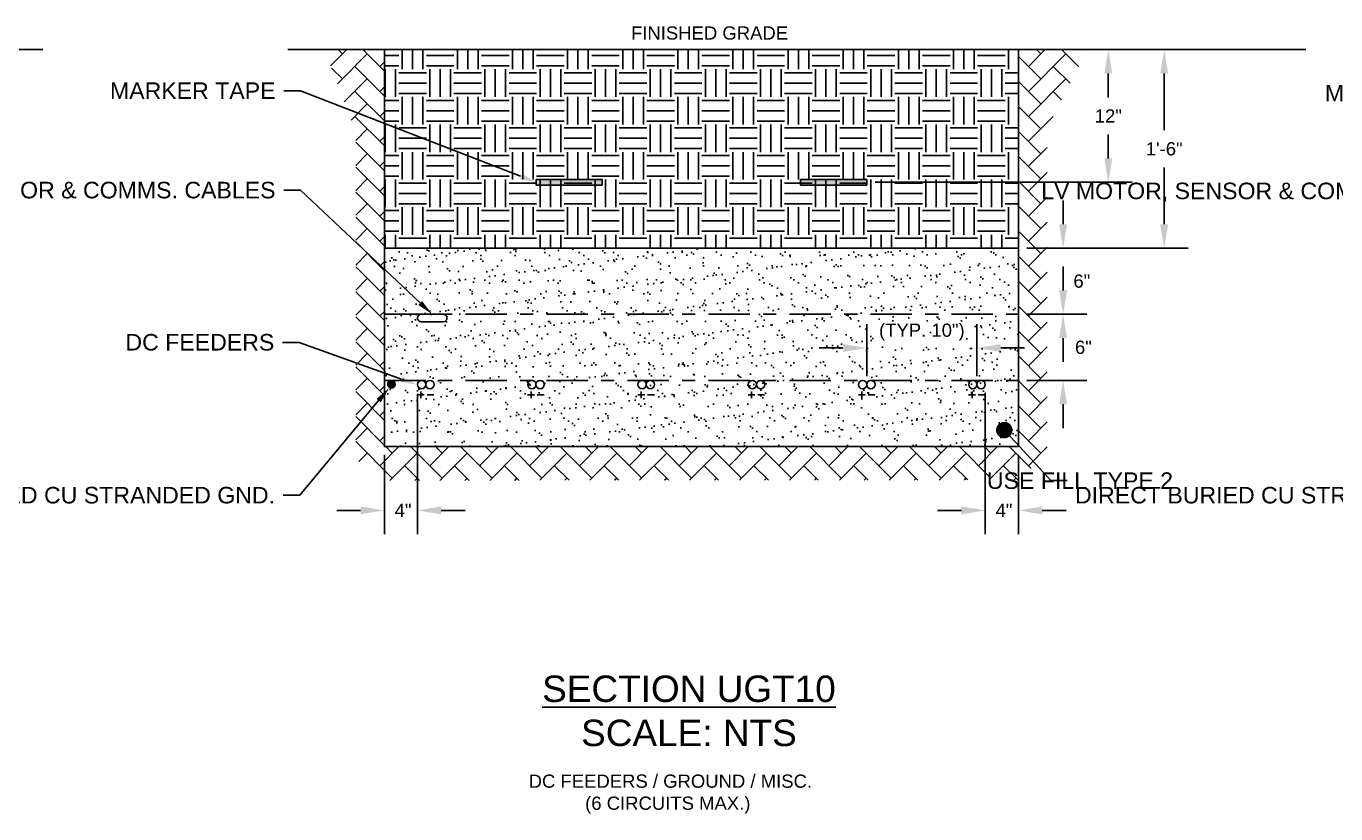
# Model space of a CAD drawing. Header units: feet. Extents: x -21 to 1000, y -35 to 71.
# Drawn here: x 901.89 to 911.79, y 52.39 to 58.34 of the extents above; entities that cross this region are included whole.
import ezdxf
from ezdxf import colors
from ezdxf.entities.mleader import LeaderData, LeaderLine
from ezdxf.math import Vec2, Vec3

# ---------------------------------------------------------------- set-up
doc = ezdxf.new("R2010")
doc.units = ezdxf.units.FT
doc.header["$MEASUREMENT"] = 0
doc.linetypes.add('CENTER', pattern=[2, 1.25, -0.25, 0.25, -0.25])
for name, color, linetype in [('E-CABL-HARN-CBHR', 2, 'Continuous'), ('E-CABL-INST', 1, 'INSTRUMENT_CABLE'), ('E-CABL-UG2', 142, 'GROUND_WIRE_G2'), ('E-FIN-GR', 4, 'Continuous'), ('E-MRKR-TREN', 6, 'Continuous'), ('E-TREN', 3, 'Continuous'), ('E-TREN-HATCH', 254, 'Continuous'), ('G-ANNO-TEXT', 1, 'Continuous'), ('G-DIMS', 7, 'Continuous'), ('G-TEXT', 7, 'Continuous'), ('text', 1, 'Continuous'), ('X-SES2-TREN_SECT$0$G-TEXT', 7, 'Continuous')]:
    doc.layers.add(name, color=color, linetype=linetype)
doc.styles.add('NEI-A', font='arial.ttf')
doc.styles.get("Standard").update_dxf_attribs({"font": 'arial.ttf'})
doc.linetypes.add('GROUND_WIRE_G2', pattern='A,1,-0.2,["G2",Standard,S=0.1,R=0,X=-0.1,Y=-0.05],-0.2', length=1.4)
doc.linetypes.add('INSTRUMENT_CABLE', pattern='A,1,-0.2,["INST",Standard,S=0.1,R=0,X=-0.09,Y=-0.05],-0.3', length=1.5)
doc.dimstyles.new('Annotative - Arch', dxfattribs={"dimscale": 0, "dimtxt": 0.1, "dimasz": 0.18, "dimexe": 0.18, "dimexo": 0.0625, "dimgap": 0.09, "dimtad": 0, "dimtih": 1, "dimtoh": 1, "dimdec": 4, "dimlfac": 12, "dimzin": 0, "dimdsep": 46, "dimlunit": 4, "dimtxsty": 'NEI-A', "dimcen": 0.09, "dimadec": 1, "dimazin": 0, "dimtfac": 1, "dimtdec": 4, "dimtofl": 0, "dimtmove": 0, "dimatfit": 3, "dimfxl": 1, "dimtolj": 1, "dimtzin": 0, "dimarcsym": 0})

# ---------------------------------------------------------------- blocks, each defined once
blk = doc.blocks.new('*D4')
at = {"layer": 'Defpoints', "color": 0, "transparency": 16777216}
for p in [(909.3976, 58.1612), (910.0706, 58.1612), (908.2451, 57.1587)]:
    blk.add_point(p, dxfattribs=at)
at = {"layer": 'text', "color": 0, "lineweight": -2, "transparency": 16777216}
for p, q in [((909.4601, 58.1612), (910.2506, 58.1612)), ((910.0706, 57.9812), (910.0706, 57.8001)), ((910.0706, 57.3387), (910.0706, 57.5197)), ((908.3076, 57.1587), (910.2506, 57.1587))]:
    blk.add_line(p, q, dxfattribs=at)
at = {"layer": 'text', "color": 0, "transparency": 16777216}
for points in [[(910.0406, 57.9812), (910.1006, 57.9812), (910.0706, 58.1612)], [(910.0406, 57.3387), (910.1006, 57.3387), (910.0706, 57.1587)]]:
    blk.add_solid(points, dxfattribs=at)
at = {"layer": 'text', "color": 0, "transparency": 16777216, "insert": (910.0706, 57.6599), "char_height": 0.1, "attachment_point": 5, "style": 'NEI-A'}
blk.add_mtext('\\A1;12"', dxfattribs=at)
blk = doc.blocks.new('*D3')
at = {"layer": 'Defpoints', "color": 0, "transparency": 16777216}
for p in [(909.3915, 58.1612), (910.4932, 58.1612), (909.3915, 56.6612)]:
    blk.add_point(p, dxfattribs=at)
at = {"layer": 'text', "color": 0, "lineweight": -2, "transparency": 16777216}
for p, q in [((909.454, 58.1612), (910.6732, 58.1612)), ((910.4932, 57.9812), (910.4932, 57.5522)), ((910.4932, 56.8412), (910.4932, 57.2701)), ((909.454, 56.6612), (910.6732, 56.6612))]:
    blk.add_line(p, q, dxfattribs=at)
at = {"layer": 'text', "color": 0, "transparency": 16777216}
for points in [[(910.4632, 57.9812), (910.5232, 57.9812), (910.4932, 58.1612)], [(910.4632, 56.8412), (910.5232, 56.8412), (910.4932, 56.6612)]]:
    blk.add_solid(points, dxfattribs=at)
at = {"layer": 'text', "color": 0, "transparency": 16777216, "insert": (910.4932, 57.4112), "char_height": 0.1, "attachment_point": 5, "style": 'NEI-A'}
blk.add_mtext('\\A1;1\'-6"', dxfattribs=at)
blk = doc.blocks.new('*D43')
at = {"layer": 'Defpoints', "color": 0, "transparency": 16777216}
for p in [(904.8488, 55.6223), (904.5988, 55.1612), (904.8488, 54.6791)]:
    blk.add_point(p, dxfattribs=at)
at = {"layer": 'text', "color": 0, "lineweight": -2, "transparency": 16777216}
for p, q in [((904.8488, 55.5598), (904.8488, 54.4991)), ((904.5988, 55.0987), (904.5988, 54.4991)), ((904.4188, 54.6791), (904.2388, 54.6791)), ((905.0288, 54.6791), (905.2088, 54.6791))]:
    blk.add_line(p, q, dxfattribs=at)
at = {"layer": 'text', "color": 0, "transparency": 16777216}
for points in [[(904.4188, 54.7091), (904.4188, 54.6491), (904.5988, 54.6791)], [(905.0288, 54.7091), (905.0288, 54.6491), (904.8488, 54.6791)]]:
    blk.add_solid(points, dxfattribs=at)
at = {"layer": 'text', "color": 0, "transparency": 16777216, "insert": (904.7397, 54.6791), "char_height": 0.1, "attachment_point": 5, "style": 'NEI-A'}
blk.add_mtext('\\A1;4"', dxfattribs=at)
blk = doc.blocks.new('*D5')
at = {"layer": 'Defpoints', "color": 0, "transparency": 16777216}
for p in [(909.3915, 56.1612), (909.3915, 55.6612), (909.7291, 55.6612)]:
    blk.add_point(p, dxfattribs=at)
at = {"layer": 'text', "color": 0, "lineweight": -2, "transparency": 16777216}
for p, q in [((909.7291, 56.3412), (909.7291, 56.5212)), ((909.454, 56.1612), (909.9091, 56.1612)), ((909.454, 55.6612), (909.9091, 55.6612)), ((909.7291, 55.4812), (909.7291, 55.3012))]:
    blk.add_line(p, q, dxfattribs=at)
at = {"layer": 'text', "color": 0, "transparency": 16777216}
for points in [[(909.6991, 56.3412), (909.7591, 56.3412), (909.7291, 56.1612)], [(909.6991, 55.4812), (909.7591, 55.4812), (909.7291, 55.6612)]]:
    blk.add_solid(points, dxfattribs=at)
at = {"layer": 'text', "color": 0, "transparency": 16777216, "insert": (909.8822, 55.9112), "char_height": 0.1, "attachment_point": 5, "style": 'NEI-A'}
blk.add_mtext('\\A1;6"', dxfattribs=at)
blk = doc.blocks.new('_Dot')
at = {"color": 0, "linetype": 'ByBlock', "lineweight": -2}
blk.add_line((-0.5, 0), (-1, 0), dxfattribs=at)
at = {"color": 0, "linetype": 'ByBlock', "const_width": 0.5}
blk.add_lwpolyline([(-0.25, 0, 1), (0.25, 0, 1)], format="xyb", close=True, dxfattribs=at)
blk = doc.blocks.new('*D42')
at = {"layer": 'Defpoints', "color": 0, "transparency": 16777216}
for p in [(909.1404, 55.6299), (909.3915, 55.1612), (909.3915, 54.6791)]:
    blk.add_point(p, dxfattribs=at)
at = {"layer": 'text', "color": 0, "lineweight": -2, "transparency": 16777216}
for p, q in [((909.1404, 55.5674), (909.1404, 54.4991)), ((909.3915, 55.0987), (909.3915, 54.4991)), ((908.9604, 54.6791), (908.7804, 54.6791)), ((909.5715, 54.6791), (909.7515, 54.6791))]:
    blk.add_line(p, q, dxfattribs=at)
at = {"layer": 'text', "color": 0, "transparency": 16777216}
for points in [[(908.9604, 54.7091), (908.9604, 54.6491), (909.1404, 54.6791)], [(909.5715, 54.7091), (909.5715, 54.6491), (909.3915, 54.6791)]]:
    blk.add_solid(points, dxfattribs=at)
at = {"layer": 'text', "color": 0, "transparency": 16777216, "insert": (909.2821, 54.6791), "char_height": 0.1, "attachment_point": 5, "style": 'NEI-A'}
blk.add_mtext('\\A1;4"', dxfattribs=at)
blk = doc.blocks.new('*D55')
at = {"layer": 'Defpoints', "color": 0, "transparency": 16777216}
for p in [(909.0779, 55.9066), (908.2446, 55.6299), (909.0779, 55.6299)]:
    blk.add_point(p, dxfattribs=at)
at = {"layer": 'text', "color": 0, "lineweight": -2, "transparency": 16777216}
for p, q in [((908.2446, 55.6924), (908.2446, 56.0866)), ((909.0779, 55.6924), (909.0779, 56.0866)), ((908.0646, 55.9066), (907.8846, 55.9066)), ((909.2579, 55.9066), (909.4379, 55.9066))]:
    blk.add_line(p, q, dxfattribs=at)
at = {"layer": 'text', "color": 0, "transparency": 16777216}
for points in [[(908.0646, 55.9366), (908.0646, 55.8766), (908.2446, 55.9066)], [(909.2579, 55.9366), (909.2579, 55.8766), (909.0779, 55.9066)]]:
    blk.add_solid(points, dxfattribs=at)
at = {"layer": 'text', "color": 0, "transparency": 16777216, "insert": (908.6613, 56.026), "char_height": 0.1, "attachment_point": 5, "style": 'NEI-A'}
blk.add_mtext('\\A1;(TYP. 10")', dxfattribs=at)
blk = doc.blocks.new('*D2')
at = {"layer": 'Defpoints', "color": 0, "transparency": 16777216}
for p in [(909.3915, 56.6612), (909.3915, 56.1612), (909.7291, 56.1612)]:
    blk.add_point(p, dxfattribs=at)
at = {"layer": 'text', "color": 0, "lineweight": -2, "transparency": 16777216}
for p, q in [((909.7291, 56.8412), (909.7291, 57.0212)), ((909.454, 56.6612), (909.9091, 56.6612)), ((909.454, 56.1612), (909.9091, 56.1612)), ((909.7291, 55.9812), (909.7291, 55.8012))]:
    blk.add_line(p, q, dxfattribs=at)
at = {"layer": 'text', "color": 0, "transparency": 16777216}
for points in [[(909.6991, 56.8412), (909.7591, 56.8412), (909.7291, 56.6612)], [(909.6991, 55.9812), (909.7591, 55.9812), (909.7291, 56.1612)]]:
    blk.add_solid(points, dxfattribs=at)
at = {"layer": 'text', "color": 0, "transparency": 16777216, "insert": (909.8704, 56.4112), "char_height": 0.1, "attachment_point": 5, "style": 'NEI-A'}
blk.add_mtext('\\A1;6"', dxfattribs=at)

msp = doc.modelspace()

# ---------------------------------------------------------------- hatches: boundary and pattern name
at = {"layer": 'E-CABL-UG2', "linetype": 'Continuous'}
h = msp.add_hatch(color=256, dxfattribs=at)
edge = h.paths.add_edge_path()
edge.add_arc((904.6521666, 55.6325084), 0.0286458, 0, 360)
at = {"layer": 'E-MRKR-TREN', "linetype": 'Continuous'}
h = msp.add_hatch(color=256, dxfattribs=at)
h.dxf.hatch_style = 1
h.paths.add_polyline_path([(905.7451268, 57.1794875), (906.2451268, 57.1794875), (906.2451268, 57.1378209), (905.7451268, 57.1378209)])
h = msp.add_hatch(color=256, dxfattribs=at)
h.dxf.hatch_style = 1
h.paths.add_polyline_path([(905.7451268, 57.1794875), (906.2451268, 57.1794875), (906.2451268, 57.1378209), (905.7451268, 57.1378209)])
h = msp.add_hatch(color=256, dxfattribs=at)
h.dxf.hatch_style = 1
h.paths.add_polyline_path([(907.7451268, 57.1794875), (908.2451268, 57.1794875), (908.2451268, 57.1378209), (907.7451268, 57.1378209)])
h = msp.add_hatch(color=256, dxfattribs=at)
h.dxf.hatch_style = 1
h.paths.add_polyline_path([(907.7451268, 57.1794875), (908.2451268, 57.1794875), (908.2451268, 57.1378209), (907.7451268, 57.1378209)])
at = {"layer": 'E-TREN-HATCH', "linetype": 'Continuous'}
h = msp.add_hatch(dxfattribs=at)
h.set_pattern_fill('AR-HBONE', color=256, scale=0.033333)
h.set_pattern_definition([(45, (863.45726, 69.91335), (1e-17, 0.1885618), [0.4, -0.1333333]), (135, (863.55154, 70.00763), (1e-17, 0.1885618), [0.4, -0.1333333])])
h.paths.add_polyline_path([(909.9094324, 58.1611542), (909.391481, 58.1611542), (909.391481, 55.1611542), (904.5987726, 55.1611542), (904.5987726, 58.1611542), (904.1464836, 58.1611542), (904.3816407, 57.5371291), (904.3816407, 55.0720917), (904.5481714, 54.905425), (909.4135577, 54.9092687), (909.609151, 55.1373696), (909.609151, 57.568461)])
h = msp.add_hatch(dxfattribs=at)
h.set_pattern_fill('EARTH', color=256, scale=0.833333)
h.set_pattern_definition([(0, (863.45726, 69.91335), (0.2083333, 0.2083333), [0.2083333, -0.2083333]), (0, (863.45726, 69.99147), (0.2083333, 0.2083333), [0.2083333, -0.2083333]), (0, (863.45726, 70.0696), (0.2083333, 0.2083333), [0.2083333, -0.2083333]), (90, (863.4833, 70.09564), (-0.2083333, 0.2083333), [0.2083333, -0.2083333]), (90, (863.56142, 70.09564), (-0.2083333, 0.2083333), [0.2083333, -0.2083333]), (90, (863.63955, 70.09564), (-0.2083333, 0.2083333), [0.2083333, -0.2083333])])
h.paths.add_polyline_path([(904.5987726, 58.1611542), (909.391481, 58.1611542), (909.391481, 56.6611542), (904.5987726, 56.6611542)])
h = msp.add_hatch(dxfattribs=at)
h.set_pattern_fill('AR-SAND', color=252, scale=0.083333)
h.set_pattern_definition([(37.5, (863.45726, 69.91335), (-0.00524945, 0.16056865), [0, -0.12666667, 0, -0.14166667, 0, -0.13541667]), (7.5, (863.45726, 69.91335), (0.1474814, 0.2351788), [0, -0.06833333, 0, -0.11416667, 0, -0.04375]), (327.5, (863.35476, 69.91335), (0.25951182, 0.0004716), [0, -0.04166667, 0, -0.15, 0, -0.19583333]), (317.5, (863.35476, 69.91335), (0.2505106, 0.0731396), [0, -0.02083333, 0, -0.09833333, 0, -0.1125])])
h.paths.add_polyline_path([(904.5987726, 56.6611542), (909.391481, 56.6611542), (909.391481, 55.1611542), (904.5987726, 55.1611542)])

# ---------------------------------------------------------------- linework, layer by layer
at = {"layer": 'E-CABL-HARN-CBHR', "linetype": 'Continuous'}
for centre in [(904.8800226, 55.6299042), (904.9425226, 55.6299042), (905.713356, 55.6299042), (905.775856, 55.6299042), (906.5466893, 55.6299042), (906.6091893, 55.6299042), (907.3800226, 55.6299042), (907.4425226, 55.6299042), (908.213356, 55.6299042), (908.275856, 55.6299042), (909.0466893, 55.6299042), (909.1091893, 55.6299042)]:
    msp.add_circle(centre, 0.03125, dxfattribs=at)
at = {"layer": 'E-CABL-INST', "linetype": 'Continuous', "flags": 128}
msp.add_lwpolyline([(904.8768976, 56.1611542), (905.0435643, 56.1611542, -0.414213567), (905.0716893, 56.1330292, -0.414213506), (905.0435643, 56.1049042), (904.8768976, 56.1049042, -0.414213567), (904.8487726, 56.1330292, -0.414119723), (904.8768886, 56.1611542, -0.000160154)], format="xyb", dxfattribs=at)
at = {"layer": 'E-CABL-UG2', "linetype": 'Continuous'}
msp.add_circle((904.6521666, 55.6325084), 0.0286458, dxfattribs=at)
at = {"layer": 'E-FIN-GR', "flags": 128}
for points in [[(895.9037639, 58.1611542), (902.0161038, 58.1611542)], [(903.8680087, 58.1611542), (911.5639511, 58.1611542)]]:
    msp.add_lwpolyline(points, dxfattribs=at)
at = {"layer": 'E-MRKR-TREN', "linetype": 'Continuous', "flags": 128}
for points in [[(905.7451268, 57.1794875), (906.2451268, 57.1794875), (906.2451268, 57.1378209), (905.7451268, 57.1378209)], [(907.7451268, 57.1794875), (908.2451268, 57.1794875), (908.2451268, 57.1378209), (907.7451268, 57.1378209)]]:
    msp.add_lwpolyline(points, close=True, dxfattribs=at)
at = {"layer": 'E-TREN', "color": 252, "linetype": 'Continuous'}
for points in [[(904.5987726, 58.1611542), (909.391481, 58.1611542), (909.391481, 56.6611542), (904.5987726, 56.6611542)], [(904.5987726, 56.6611542), (909.391481, 56.6611542), (909.391481, 55.1611542), (904.5987726, 55.1611542)]]:
    msp.add_lwpolyline(points, close=True, dxfattribs=at)
at = {"layer": 'G-DIMS', "linetype": 'CENTER', "ltscale": 0.25}
for points in [[(904.5987726, 56.1611542), (909.391481, 56.1611542)], [(904.5987726, 55.6611542), (909.391481, 55.6611542)]]:
    msp.add_lwpolyline(points, dxfattribs=at)
at = {"layer": 'G-TEXT'}
for p, q in [((904.8482156, 55.5528254), (904.8997071, 55.5528254)), ((904.8739614, 55.5785712), (904.8739614, 55.5270797)), ((904.9210938, 55.5528254), (904.9725853, 55.5528254)), ((905.6815489, 55.5528254), (905.7330405, 55.5528254)), ((905.7072947, 55.5785712), (905.7072947, 55.5270797)), ((905.7544271, 55.5528254), (905.8059187, 55.5528254)), ((906.5148822, 55.5528254), (906.5663738, 55.5528254)), ((906.540628, 55.5785712), (906.540628, 55.5270797)), ((906.5877604, 55.5528254), (906.639252, 55.5528254)), ((907.3482156, 55.5528254), (907.3997071, 55.5528254)), ((907.3739614, 55.5785712), (907.3739614, 55.5270797)), ((907.4210938, 55.5528254), (907.4725853, 55.5528254)), ((908.1815489, 55.5528254), (908.2330405, 55.5528254)), ((908.2072947, 55.5785712), (908.2072947, 55.5270797)), ((908.2544271, 55.5528254), (908.3059187, 55.5528254)), ((909.0148822, 55.5528254), (909.0663738, 55.5528254)), ((909.040628, 55.5785712), (909.040628, 55.5270797)), ((909.0877604, 55.5528254), (909.139252, 55.5528254))]:
    msp.add_line(p, q, dxfattribs=at)

# ---------------------------------------------------------------- texts
at = {"layer": 'G-ANNO-TEXT', "insert": (906.9007733, 53.1629404), "char_height": 0.2, "attachment_point": 5, "style": 'NEI-A'}
msp.add_mtext_dynamic_manual_height_columns('{\\LSECTION UGT10\\P\\l\\C7;SCALE: NTS}', width=5.832687783, gutter_width=0.546875, heights=[0], dxfattribs=at)
at = {"layer": 'text', "insert": (907.0564722, 58.2861915), "char_height": 0.1, "attachment_point": 5, "style": 'NEI-A'}
msp.add_mtext_dynamic_manual_height_columns('FINISHED GRADE', width=1.49775594, gutter_width=0.546875, heights=[0], dxfattribs=at)
at = {"layer": 'X-SES2-TREN_SECT$0$G-TEXT', "insert": (906.7408032, 52.5345647), "char_height": 0.1, "attachment_point": 5, "style": 'NEI-A'}
msp.add_mtext_dynamic_manual_height_columns(' DC FEEDERS / GROUND / MISC.\\P(6 CIRCUITS MAX.)', width=5.021927083, gutter_width=0.546875, heights=[0], dxfattribs=at)

# ---------------------------------------------------------------- dimensions: what is measured, and where the dimension line sits
at = {"layer": 'text'}
dim = msp.add_linear_dim(base=(910.0706316, 58.1611542), p1=(908.2451268, 57.1586542), p2=(909.3976415, 58.1611542), angle=90, text='12"', dimstyle='Annotative - Arch', override={"dimscale": 1, "dimtxt": 0.1, "dimtxsty": 'NEI-A', "dimtix": 0, "dimtofl": 0, "dimtmove": 2, "dimatfit": 3}, dxfattribs=at)
dim.commit()
dim.dimension.update_dxf_attribs({"geometry": '*D4', "text_midpoint": (910.0706316, 57.6599042)})
dim = msp.add_linear_dim(base=(910.4931709, 58.1611542), p1=(909.391481, 56.6611542), p2=(909.391481, 58.1611542), angle=90, dimstyle='Annotative - Arch', override={"dimscale": 1, "dimtxt": 0.1, "dimtxsty": 'NEI-A', "dimtix": 0, "dimtofl": 0, "dimtmove": 2, "dimatfit": 3}, dxfattribs=at)
dim.commit()
dim.dimension.update_dxf_attribs({"geometry": '*D3', "text_midpoint": (910.4931709, 57.4111542)})
for base, p1, p2, picture, middle in [((909.7291015, 56.1611542), (909.391481, 56.6611542), (909.391481, 56.1611542), '*D2', (909.8703889, 56.4111542)), ((909.7291015, 55.6611542), (909.391481, 56.1611542), (909.391481, 55.6611542), '*D5', (909.8821628, 55.9111542))]:
    dim = msp.add_linear_dim(base=base, p1=p1, p2=p2, angle=90, dimstyle='Annotative - Arch', override={"dimscale": 1, "dimtxt": 0.1, "dimtxsty": 'NEI-A', "dimtix": 0, "dimtofl": 0, "dimtmove": 2, "dimatfit": 3}, dxfattribs=at)
    dim.commit()
    dim.dimension.update_dxf_attribs({"geometry": picture, "text_midpoint": middle, "dimtype": 160})
for base, p1, p2, text, override, picture, middle in [((909.0779393, 55.9065605), (908.244606, 55.6299042), (909.0779393, 55.6299042), '(TYP. <>)', {"dimscale": 1, "dimtxt": 0.1, "dimtxsty": 'NEI-A', "dimtmove": 2}, '*D55', (908.6612726, 56.0260043)), ((904.8487726, 54.679123), (904.5987726, 55.1611542), (904.8487726, 55.622345), '4"', {"dimscale": 1, "dimtxt": 0.1, "dimtxsty": 'NEI-A', "dimtix": 0, "dimtofl": 0, "dimtmove": 2, "dimatfit": 3}, '*D43', (904.7397288, 54.679123)), ((909.391481, 54.679123), (909.1404393, 55.6299042), (909.391481, 55.1611542), '4"', {"dimscale": 1, "dimtxt": 0.1, "dimtxsty": 'NEI-A', "dimtix": 0, "dimtofl": 0, "dimtmove": 2, "dimatfit": 3}, '*D42', (909.282055, 54.679123))]:
    dim = msp.add_linear_dim(base=base, p1=p1, p2=p2, text=text, dimstyle='Annotative - Arch', override=override, dxfattribs=at)
    dim.commit()
    dim.dimension.update_dxf_attribs({"geometry": picture, "text_midpoint": middle, "dimtype": 160})

# ---------------------------------------------------------------- leaders
ml = msp.add_multileader_mtext('Standard', dxfattribs=at)
ml.set_content('MARKER TAPE ', color=256, style='NEI-A')
ml.set_leader_properties()
ml.build(insert=Vec2(0, 0))
ml.multileader.update_dxf_attribs({"dogleg_length": 0.0104167, "arrow_head_size": 0.125, "scale": 12})
ctx = ml.context
ctx.base_point, ctx.scale, ctx.char_height, ctx.arrow_head_size, ctx.landing_gap_size, ctx.plane_origin = Vec3(902.9813589, 57.8510387), 12, 0.125, 0.125, 0.0625, Vec3(905.709196, 56.7489653)
ctx.text_align_type = 2
notes = []
notes.append((ctx, [(0, (1, 1, 0), (903.9632825, 57.8510387), (-1, 0), 0.125, [(0, [(905.7451268, 57.1586542)], 0, [])])]))
ctx.mtext.insert, ctx.mtext.width, ctx.mtext.alignment, ctx.mtext.flow_direction = Vec3(903.7757825, 57.9135387), 0.921927083, 3, 5
ml = msp.add_multileader_mtext('Standard', dxfattribs=at)
ml.set_content('MARKER TAPE ', color=256, style='NEI-A')
ml.set_leader_properties()
ml.build(insert=Vec2(0, 0))
ml.multileader.update_dxf_attribs({"dogleg_length": 0.0104167, "arrow_head_size": 0.125, "scale": 12})
ctx = ml.context
ctx.base_point, ctx.scale, ctx.char_height, ctx.arrow_head_size, ctx.landing_gap_size, ctx.plane_origin = Vec3(912.1645523, 57.8327426), 12, 0.125, 0.125, 0.0625, Vec3(914.8786538, 56.7489653)
ctx.text_align_type = 2
notes.append((ctx, [(0, (1, 1, 0), (913.1464759, 57.8327426), (-1, 0), 0.125, [(0, [(915.3312513, 57.1586542)], 0, [])])]))
ctx.mtext.insert, ctx.mtext.width, ctx.mtext.alignment, ctx.mtext.flow_direction = Vec3(912.9589759, 57.8952426), 0.921927083, 3, 5
ml = msp.add_multileader_mtext('Standard', dxfattribs=at)
ml.set_content('LV MOTOR, SENSOR & COMMS. CABLES', color=256, style='NEI-A')
ml.set_leader_properties()
ml.build(insert=Vec2(0, 0))
ml.multileader.update_dxf_attribs({"dogleg_length": 0.0104167, "arrow_head_size": 0.125, "scale": 12})
ctx = ml.context
ctx.base_point, ctx.scale, ctx.char_height, ctx.arrow_head_size, ctx.landing_gap_size, ctx.plane_origin = Vec3(902.781069, 57.0987015), 12, 0.125, 0.125, 0.0625, Vec3(906.0356212, 56.4929812)
ctx.text_align_type = 2
notes.append((ctx, [(0, (1, 1, 0), (903.9632825, 57.0987015), (-1, 0), 0.125, [(0, [(904.960231, 56.1611542)], 0, [])])]))
ctx.mtext.insert, ctx.mtext.width, ctx.mtext.alignment, ctx.mtext.flow_direction = Vec3(903.7757825, 57.1622673), 1.28859375, 3, 5
ml = msp.add_multileader_mtext('Standard', dxfattribs=at)
ml.set_content('LV MOTOR, SENSOR & COMMS. CABLES', color=256, style='NEI-A')
ml.set_leader_properties()
ml.build(insert=Vec2(0, 0))
ml.multileader.update_dxf_attribs({"dogleg_length": 0.0104167, "arrow_head_size": 0.125, "scale": 12})
ctx = ml.context
ctx.base_point, ctx.scale, ctx.char_height, ctx.arrow_head_size, ctx.landing_gap_size, ctx.plane_origin = Vec3(911.9834991, 57.0926153), 12, 0.125, 0.125, 0.0625, Vec3(915.2050791, 56.4929812)
ctx.text_align_type = 2
notes.append((ctx, [(0, (1, 1, 0), (913.1657126, 57.0926153), (-1, 0), 0.125, [(0, [(914.1296888, 56.1611542)], 0, [])])]))
ctx.mtext.insert, ctx.mtext.width, ctx.mtext.alignment, ctx.mtext.flow_direction = Vec3(912.9782126, 57.1561812), 1.28859375, 3, 5
ml = msp.add_multileader_mtext('Standard', dxfattribs=at)
ml.set_content('DC FEEDERS', color=256, style='NEI-A')
ml.set_leader_properties()
ml.build(insert=Vec2(0, 0))
ml.multileader.update_dxf_attribs({"dogleg_length": 0.0104167, "arrow_head_size": 0.125, "scale": 12})
ctx = ml.context
ctx.base_point, ctx.scale, ctx.char_height, ctx.arrow_head_size, ctx.landing_gap_size, ctx.plane_origin = Vec3(912.1143824, 55.9680065), 12, 0.125, 0.125, 0.0625, Vec3(915.2050791, 56.1767293)
ctx.text_align_type = 2
notes.append((ctx, [(0, (1, 1, 0), (913.1657126, 55.9680065), (-1, 0), 0.125, [(0, [(914.022665, 55.6492354)], 0, [])])]))
ctx.mtext.insert, ctx.mtext.width, ctx.mtext.alignment, ctx.mtext.flow_direction = Vec3(912.9782126, 56.0315723), 0.90109375, 3, 5
ml = msp.add_multileader_mtext('Standard', dxfattribs=at)
ml.set_content('DC FEEDERS', color=256, style='NEI-A')
ml.set_leader_properties()
ml.build(insert=Vec2(0, 0))
ml.multileader.update_dxf_attribs({"dogleg_length": 0.0104167, "arrow_head_size": 0.125, "scale": 12})
ctx = ml.context
ctx.base_point, ctx.scale, ctx.char_height, ctx.arrow_head_size, ctx.landing_gap_size, ctx.plane_origin = Vec3(902.9026583, 55.9489314), 12, 0.125, 0.125, 0.0625, Vec3(906.0356212, 56.1767293)
ctx.text_align_type = 2
notes.append((ctx, [(0, (1, 1, 0), (903.9539884, 55.9489314), (-1, 0), 0.125, [(0, [(904.8455184, 55.628743)], 0, [])])]))
ctx.mtext.insert, ctx.mtext.width, ctx.mtext.alignment, ctx.mtext.flow_direction = Vec3(903.7664884, 56.0124973), 0.90109375, 3, 5
ml = msp.add_multileader_mtext('Standard', dxfattribs=at)
ml.set_content('DIRECT BURIED CU STRANDED GND.', color=256, style='NEI-A')
ml.set_leader_properties()
ml.build(insert=Vec2(0, 0))
ml.multileader.update_dxf_attribs({"dogleg_length": 0.0104167, "arrow_head_size": 0.125, "scale": 12})
ctx = ml.context
ctx.base_point, ctx.scale, ctx.char_height, ctx.arrow_head_size, ctx.landing_gap_size, ctx.plane_origin = Vec3(902.7660183, 54.7931942), 12, 0.125, 0.125, 0.0625, Vec3(907.0620051, 54.8581071)
ctx.text_align_type = 2
notes.append((ctx, [(0, (1, 1, 0), (903.9594017, 54.7931942), (-1, 0), 0.125, [(0, [(904.6352425, 55.6049669)], 0, [])])]))
ctx.mtext.insert, ctx.mtext.width, ctx.mtext.alignment, ctx.mtext.flow_direction = Vec3(903.7719017, 54.85676), 1.221927083, 3, 5
ml = msp.add_multileader_mtext('Standard', dxfattribs=at)
ml.set_content('DIRECT BURIED CU STRANDED GND.', color=256, style='NEI-A')
ml.set_leader_properties()
ml.build(insert=Vec2(0, 0))
ml.multileader.update_dxf_attribs({"dogleg_length": 0.0104167, "arrow_head_size": 0.125, "scale": 12})
ctx = ml.context
ctx.base_point, ctx.scale, ctx.char_height, ctx.arrow_head_size, ctx.landing_gap_size, ctx.plane_origin = Vec3(891.7247752, 54.7931942), 12, 0.125, 0.125, 0.0625, Vec3(894.1463875, 54.8581071)
notes.append((ctx, [(1, (1, 1, 0), (891.5997752, 54.7931942), (1, 0), 0.125, [(0, [(891.3566265, 55.6038625)], 0, [])])]))
ctx.mtext.insert, ctx.mtext.width, ctx.mtext.flow_direction = Vec3(891.7872752, 54.85676), 1.221927083, 5
ml = msp.add_multileader_mtext('Standard', dxfattribs=at)
ml.set_content('DIRECT BURIED CU STRANDED GND.', color=256, style='NEI-A')
ml.set_leader_properties()
ml.build(insert=Vec2(0, 0))
ml.multileader.update_dxf_attribs({"dogleg_length": 0.0104167, "arrow_head_size": 0.125, "scale": 12})
ctx = ml.context
ctx.base_point, ctx.scale, ctx.char_height, ctx.arrow_head_size, ctx.landing_gap_size, ctx.plane_origin = Vec3(911.9658272, 54.7931942), 12, 0.125, 0.125, 0.0625, Vec3(916.2618139, 54.8581071)
ctx.text_align_type = 2
notes.append((ctx, [(0, (1, 1, 0), (913.1592106, 54.7931942), (-1, 0), 0.125, [(0, [(913.8181507, 55.6038625)], 0, [])])]))
ctx.mtext.insert, ctx.mtext.width, ctx.mtext.alignment, ctx.mtext.flow_direction = Vec3(912.9717106, 54.85676), 1.221927083, 3, 5
ml = msp.add_multileader_mtext('Standard', dxfattribs=at)
ml.set_content('USE FILL TYPE 2', color=256, style='NEI-A')
ml.set_leader_properties()
ml.set_arrow_properties(name='DOT')
ml.build(insert=Vec2(0, 0))
ml.multileader.update_dxf_attribs({"dogleg_length": 0.0104167, "arrow_head_size": 0.125, "scale": 12})
ctx = ml.context
ctx.base_point, ctx.scale, ctx.char_height, ctx.arrow_head_size, ctx.landing_gap_size, ctx.plane_origin = Vec3(909.7604319, 54.9039392), 12, 0.125, 0.125, 0.0625, Vec3(908.9349153, 53.8131512)
ctx.text_align_type = 2
notes.append((ctx, [(0, (1, 1, 0), (909.6354319, 54.9039392), (1, 0), 0.125, [(0, [(909.2844468, 55.28597)], 0, [])])]))
ctx.mtext.insert, ctx.mtext.width, ctx.mtext.alignment, ctx.mtext.flow_direction = Vec3(910.5599714, 54.9664818), 1.026015182, 3, 5
ml = msp.add_multileader_mtext('Standard', dxfattribs=at)
ml.set_content('USE FILL TYPE 2', color=256, style='NEI-A')
ml.set_leader_properties()
ml.set_arrow_properties(name='DOT')
ml.build(insert=Vec2(0, 0))
ml.multileader.update_dxf_attribs({"dogleg_length": 0.0104167, "arrow_head_size": 0.125, "scale": 12})
ctx = ml.context
ctx.base_point, ctx.scale, ctx.char_height, ctx.arrow_head_size, ctx.landing_gap_size, ctx.plane_origin = Vec3(919.7632231, 54.9039392), 12, 0.125, 0.125, 0.0625, Vec3(918.9377065, 53.8131512)
ctx.text_align_type = 2
notes.append((ctx, [(0, (1, 1, 0), (919.6382231, 54.9039392), (1, 0), 0.125, [(0, [(919.287238, 55.28597)], 0, [])])]))
ctx.mtext.insert, ctx.mtext.width, ctx.mtext.alignment, ctx.mtext.flow_direction = Vec3(920.5627626, 54.9664818), 1.12609375, 3, 5
ml = msp.add_multileader_mtext('Standard', dxfattribs=at)
ml.set_content('DIRECT BURIED CU STRANDED GND.', color=256, style='NEI-A')
ml.set_leader_properties()
ml.build(insert=Vec2(0, 0))
ml.multileader.update_dxf_attribs({"dogleg_length": 0.0104167, "arrow_head_size": 0.125, "scale": 12})
ctx = ml.context
ctx.base_point, ctx.scale, ctx.char_height, ctx.arrow_head_size, ctx.landing_gap_size, ctx.plane_origin = Vec3(932.0135689, 54.2640326), 12, 0.125, 0.125, 0.0625, Vec3(935.5271219, 54.3289456)
ctx.text_align_type = 2
notes.append((ctx, [(0, (1, 1, 0), (933.8950492, 54.2640326), (-1, 0), 0.125, [(0, [(934.5490526, 55.1038625)], 0, [])])]))
ctx.mtext.insert, ctx.mtext.width, ctx.mtext.alignment, ctx.mtext.flow_direction = Vec3(933.7075492, 54.3275985), 2.371927083, 3, 5
for ctx, leaders in notes:
    for number, flags, end, landing, length, lines in leaders:
        leader = LeaderData()
        leader.index, (leader.has_last_leader_line, leader.has_dogleg_vector, leader.attachment_direction) = number, flags
        leader.last_leader_point, leader.dogleg_vector, leader.dogleg_length = Vec3(end), Vec3(landing), length
        for number, points, colour, breaks in lines:
            line = LeaderLine()
            line.index, line.vertices, line.color, line.breaks = number, Vec3.list(points), colors.encode_raw_color(colour), breaks
            leader.lines.append(line)
        ctx.leaders.append(leader)

doc.saveas('drawing.dxf')
